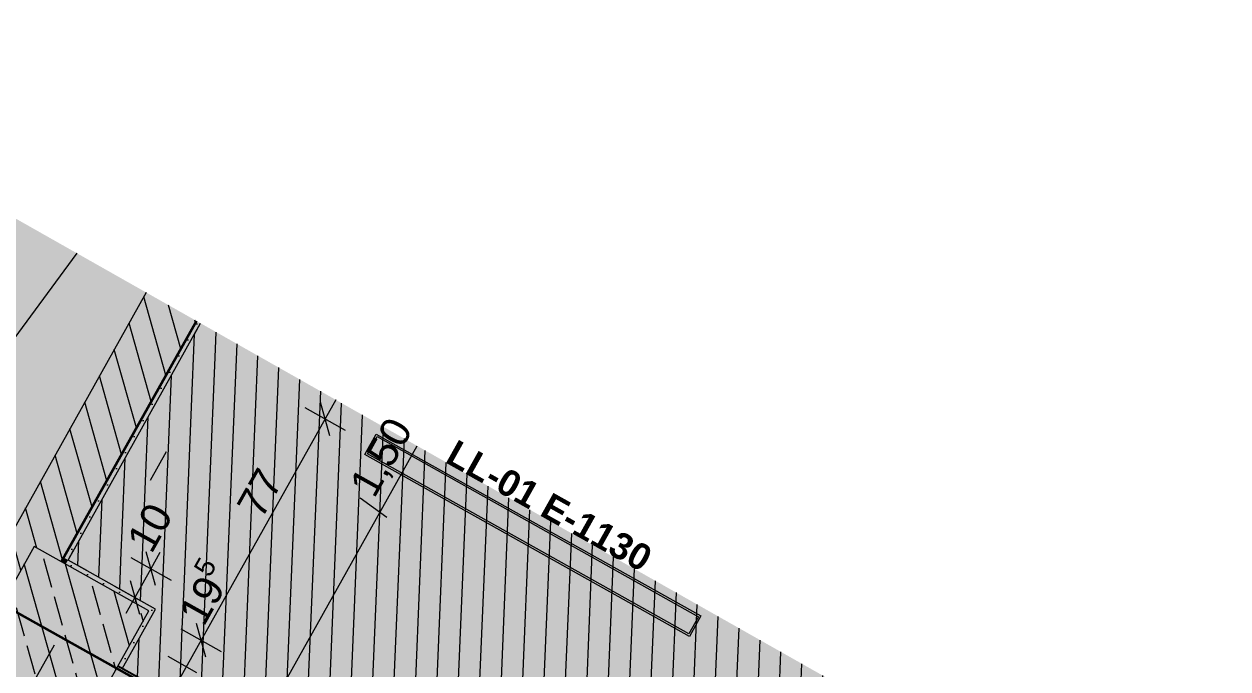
# Model space of a CAD drawing. Header units: metres. Extents: x -27.1 to 50.1, y 105.7 to 163.4.
# Drawn here: x 6.953 to 10.611, y 157.427 to 159.386 of the extents above; entities that cross this region are included whole.
import ezdxf

# ---------------------------------------------------------------- set-up
doc = ezdxf.new("R2010")
doc.units = ezdxf.units.M
doc.header["$MEASUREMENT"] = 0
doc.linetypes.add('Punktlinie_ eng', pattern=[0.00075, 0, -0.00075])
doc.linetypes.add('Strichpunktlinie', pattern=[0.006703, 0.003528, -0.001764, 0, -0.001411])
for name, color, linetype in [('00  Raster', 7, 'Continuous'), ('10  Stützen', 7, 'Continuous'), ('10  Stützen_Schnittschraffur', 7, 'Continuous'), ('10  Wand Massiv', 7, 'Continuous'), ('10  Wand Massiv_Schnittschraffur', 7, 'Continuous'), ('20  Decke Abhangdecke', 7, 'Continuous'), ('20  Decke Abhangdecke_Deckschraffur', 7, 'Continuous'), ('20  Deckenspiegel + Einbauten', 7, 'Continuous'), ('20  Wand Leichtbau', 7, 'Continuous'), ('20  Wand Leichtbau_Schnittschraffur', 7, 'Continuous'), ('40  Bemaßung 1_ 50 Deckenspiegel', 7, 'Continuous'), ('Neubau_10  Treppen + Rampen', 7, 'Continuous'), ('Neubau_20  Deckenspiegel + Einbauten', 7, 'Continuous')]:
    doc.layers.add(name, color=color, linetype=linetype)
doc.styles.add('ERSTELLTER_STIL_1', font='arial.ttf')
doc.styles.add('ERSTELLTER_STIL_2', font='arial.ttf')
pattern_1 = [(87.605446, (0, 0), (-0.02497817, 0.0010445172), [0, -0.025])]
pattern_2 = [(87.605446, (0, 0), (-0.06494324, 0.002715745), [])]

msp = doc.modelspace()

# ---------------------------------------------------------------- hatches: boundary and pattern name
at = {"layer": '10  Stützen_Schnittschraffur', "linetype": 'Continuous', "lineweight": 0, "true_color": 0xffffff}
for points in [[(7.1372, 157.2544), (7.3327, 157.6034), (6.9838, 157.7989), (6.7882, 157.4499)], [(7.074, 157.7655), (7.0666, 157.7524), (7.0797, 157.7451), (7.087, 157.7582)], [(7.2386, 157.4354), (7.2517, 157.4281), (7.3531, 157.6091), (7.087, 157.7582), (7.0797, 157.7451), (7.3327, 157.6034)]]:
    msp.add_hatch(color=7, dxfattribs=at).paths.add_polyline_path(points)
at = {"layer": '10  Stützen_Schnittschraffur', "linetype": 'Continuous', "lineweight": 13, "true_color": 0x000100}
h = msp.add_hatch(dxfattribs=at)
h.set_pattern_fill('Beton__Stahlbeton_0001', color=98, style=0, pattern_type=2)
h.set_pattern_definition([(285.738, (6.78823, 157.44992), (0.115501, 0.032549), []), (285.738, (6.73048, 157.43365), (0.115501, 0.032549), [0.09, -0.03])])
h.paths.add_polyline_path([(7.1372, 157.2544), (7.3327, 157.6034), (6.9838, 157.7989), (6.7882, 157.4499)])
h = msp.add_hatch(dxfattribs=at)
h.set_pattern_fill('Gips_0001', color=98, style=0, pattern_type=2)
h.set_pattern_definition(pattern_1)
h.paths.add_polyline_path([(7.074, 157.7655), (7.0666, 157.7524), (7.0797, 157.7451), (7.087, 157.7582)])
h = msp.add_hatch(dxfattribs=at)
h.set_pattern_fill('Gips_0001', color=98, style=0, pattern_type=2)
h.set_pattern_definition(pattern_1)
h.paths.add_polyline_path([(7.2386, 157.4354), (7.2517, 157.4281), (7.3531, 157.6091), (7.087, 157.7582), (7.0797, 157.7451), (7.3327, 157.6034)])
at = {"layer": '10  Wand Massiv_Schnittschraffur', "linetype": 'Continuous', "lineweight": 0, "true_color": 0xffffff}
for points in [[(6.8516, 157.7267), (6.9214, 157.6876), (6.9838, 157.7989), (7.0666, 157.7524), (7.4769, 158.4846), (7.3246, 158.5708)], [(7.4769, 158.4846), (7.074, 157.7655), (7.087, 157.7582), (7.4899, 158.4772)]]:
    msp.add_hatch(color=7, dxfattribs=at).paths.add_polyline_path(points)
at = {"layer": '10  Wand Massiv_Schnittschraffur', "linetype": 'Continuous', "lineweight": 13, "true_color": 0x000100}
h = msp.add_hatch(dxfattribs=at)
h.set_pattern_fill('MW_Kalksandstein_0001', color=98, style=0, pattern_type=2)
h.set_pattern_definition([(105.737952, (0, 0), (0.062563297, 0.017630474), [])])
h.paths.add_polyline_path([(6.8516, 157.7267), (6.9214, 157.6876), (6.9838, 157.7989), (7.0666, 157.7524), (7.4769, 158.4846), (7.3246, 158.5708)])
h = msp.add_hatch(dxfattribs=at)
h.set_pattern_fill('Gips_0001', color=98, style=0, pattern_type=2)
h.set_pattern_definition(pattern_1)
h.paths.add_polyline_path([(7.4769, 158.4846), (7.074, 157.7655), (7.087, 157.7582), (7.4899, 158.4772)])
at = {"layer": '20  Decke Abhangdecke_Deckschraffur', "linetype": 'Continuous', "lineweight": 18, "true_color": 0xffd5aa}
h = msp.add_hatch(dxfattribs=at)
h.set_pattern_fill('Mauerwerk_0001', color=41, style=0, pattern_type=2)
h.set_pattern_definition(pattern_2)
h.paths.add_polyline_path([(9.0706, 156.4089), (9.1963, 156.6332), (9.807, 156.291), (10.1788, 156.9547), (10.0918, 157.004), (9.7686, 156.4271), (9.1579, 156.7693), (9.0323, 156.545), (7.3878, 157.4664), (7.4892, 157.6475), (7.2232, 157.7966), (7.5769, 158.428), (7.4899, 158.4772), (7.087, 157.7582), (7.3531, 157.6091), (7.2517, 157.4281), (7.5003, 157.2888), (8.6606, 156.6387)])
h = msp.add_hatch(dxfattribs=at)
h.set_pattern_fill('Mauerwerk_0001', color=41, style=0, pattern_type=2)
h.set_pattern_definition(pattern_2)
h.paths.add_polyline_path([(7.3878, 157.4664), (7.5492, 157.376), (8.7095, 156.7259), (9.0323, 156.545), (9.1579, 156.7693), (9.7686, 156.4271), (10.0918, 157.004), (7.5769, 158.428), (7.2232, 157.7966), (7.4892, 157.6475)])
at = {"layer": '20  Wand Leichtbau_Schnittschraffur', "linetype": 'Continuous', "lineweight": 18}
msp.add_hatch(color=9, dxfattribs=at).paths.add_polyline_path([(7.1775, 157.3264), (7.4392, 157.1797), (7.5003, 157.2888), (7.2386, 157.4354)])
at = {"layer": 'Neubau_10  Treppen + Rampen', "linetype": 'Continuous', "lineweight": 0, "true_color": 0x8f8f8f}
msp.add_hatch(color=252, dxfattribs=at).paths.add_polyline_path([(17.1396, 149.5487), (18.6134, 152.179), (1.2236, 162.0253), (0.6998, 161.0905), (14.3275, 153.4549), (13.601, 152.1582)])

# ---------------------------------------------------------------- linework, layer by layer
at = {"layer": '00  Raster', "color": 7, "linetype": 'Strichpunktlinie', "lineweight": 13, "ltscale": 1000}
for p, q in [((13.2683, 154.0484), (-1.4759, 162.3096)), ((17.7894, 150.7085), (6.4769, 159.0508)), ((6.5252, 157.8912), (7.1143, 158.6899))]:
    msp.add_line(p, q, dxfattribs=at)
at = {"layer": '00  Raster', "color": 5, "linetype": 'Strichpunktlinie', "lineweight": 13, "ltscale": 1000}
msp.add_line((-17.9562, 112.8782), (7.5682, 158.4329), dxfattribs=at)
at = {"layer": '10  Stützen', "color": 7, "linetype": 'Continuous', "lineweight": 13, "ltscale": 1000, "flags": 128}
msp.add_lwpolyline([(7.1372, 157.2544), (7.3327, 157.6034), (6.9838, 157.7989), (6.7882, 157.4499)], close=True, dxfattribs=at)
msp.add_lwpolyline([(7.2517, 157.4281), (7.3531, 157.6091), (7.087, 157.7582)], dxfattribs=at)
at = {"layer": '10  Wand Massiv', "color": 7, "linetype": 'Continuous', "lineweight": 35, "ltscale": 1000}
msp.add_line((7.0666, 157.7524), (7.4769, 158.4846), dxfattribs=at)
at = {"layer": '10  Wand Massiv', "color": 7, "linetype": 'Continuous', "lineweight": 13, "ltscale": 1000, "flags": 128}
for points in [[(7.3246, 158.5708), (6.8516, 157.7267)], [(7.087, 157.7582), (7.4899, 158.4772)]]:
    msp.add_lwpolyline(points, dxfattribs=at)
at = {"layer": '20  Decke Abhangdecke', "color": 7, "linetype": 'Punktlinie_ eng', "lineweight": 13, "ltscale": 1000, "flags": 128}
for points in [[(10.1788, 156.9547), (9.807, 156.291), (9.1963, 156.6332), (9.0706, 156.4089), (8.6606, 156.6387), (7.5003, 157.2888), (7.2517, 157.4281), (7.3531, 157.6091), (7.087, 157.7582), (7.4899, 158.4772)], [(10.0918, 157.004), (9.7686, 156.4271), (9.1579, 156.7693), (9.0323, 156.545), (7.3878, 157.4664), (7.4892, 157.6475), (7.2232, 157.7966), (7.5769, 158.428)], [(10.0918, 157.004), (9.7686, 156.4271), (9.1579, 156.7693), (9.0323, 156.545), (8.7095, 156.7259), (7.5492, 157.376), (7.3878, 157.4664), (7.4892, 157.6475), (7.2232, 157.7966), (7.5769, 158.428)]]:
    msp.add_lwpolyline(points, dxfattribs=at)
at = {"layer": '20  Wand Leichtbau', "color": 7, "linetype": 'Continuous', "lineweight": 25, "ltscale": 1000, "flags": 128}
msp.add_lwpolyline([(7.5003, 157.2888), (7.2386, 157.4354)], dxfattribs=at)
at = {"layer": '40  Bemaßung 1_ 50 Deckenspiegel', "color": 7, "linetype": 'Continuous', "lineweight": 13, "ltscale": 1000}
for p, q in [((7.9003, 158.2449), (7.8679, 158.187)), ((7.8066, 158.2214), (7.9293, 158.1526)), ((7.8823, 158.1359), (7.8535, 158.238)), ((7.8679, 158.187), (7.4912, 157.5146)), ((7.7392, 157.3756), (8.1477, 158.1048)), ((7.3532, 157.6807), (7.3244, 157.7828)), ((7.3663, 157.7808), (7.3388, 157.7318)), ((7.2775, 157.7661), (7.4002, 157.6974)), ((7.3388, 157.7318), (7.2899, 157.6445)), ((7.2756, 157.6956), (7.3043, 157.5935)), ((7.2286, 157.6789), (7.3513, 157.6101)), ((7.2899, 157.6445), (7.2624, 157.5954)), ((7.4298, 157.5489), (7.5525, 157.4802)), ((7.5055, 157.4635), (7.4768, 157.5656)), ((7.4912, 157.5146), (7.3971, 157.3466))]:
    msp.add_line(p, q, dxfattribs=at)
at = {"layer": 'Neubau_10  Treppen + Rampen', "color": 8, "linetype": 'Continuous', "lineweight": 35, "ltscale": 1000, "flags": 128}
msp.add_lwpolyline([(1.2236, 162.0253), (0.6998, 161.0905), (14.3275, 153.4549), (13.601, 152.1582), (17.1396, 149.5487)], dxfattribs=at)
at = {"layer": 'Neubau_20  Deckenspiegel + Einbauten', "color": 7, "linetype": 'Continuous', "lineweight": 13, "ltscale": 1000, "flags": 128}
for points in [[(8.0234, 158.1405), (9.0092, 157.5882), (8.9745, 157.5263), (7.9887, 158.0786)], [(8.0258, 158.1329), (9.0019, 157.586), (8.9725, 157.5337), (7.9965, 158.0806)]]:
    msp.add_lwpolyline(points, close=True, dxfattribs=at)

# ---------------------------------------------------------------- texts
at = {"layer": '20  Deckenspiegel + Einbauten', "color": 7, "linetype": 'Continuous', "lineweight": 13, "insert": (8.5688, 157.9581), "char_height": 0.08, "attachment_point": 2, "rotation": 330.738, "style": 'ERSTELLTER_STIL_2'}
msp.add_mtext('\\A1;{\\pqc;\\fArial|b1|i0|c0|p38;LL-01 \\fArial|b1|i0|c0|p38;E\\fArial|b1|i0|c0|p38;-1130}', dxfattribs=at)
at = {"layer": '40  Bemaßung 1_ 50 Deckenspiegel', "color": 7, "linetype": 'Continuous', "lineweight": 13, "char_height": 0.09, "attachment_point": 7, "rotation": 60.738, "style": 'ERSTELLTER_STIL_1'}
for s, insert, width in [('\\A1;{\\pql;\\fArial|b0|i0|c0|p38;1,50}', (8.0315, 157.9343), 0.239452), ('\\A1;{\\pql;\\fArial|b0|i0|c0|p38;77}', (7.6748, 157.8792), 0.136595), ('\\A1;{\\pql;\\fArial|b0|i0|c0|p38;10}', (7.3414, 157.7733), 0.136595)]:
    msp.add_mtext(s, dxfattribs=dict(at, insert=insert, width=width))
at = {"layer": '40  Bemaßung 1_ 50 Deckenspiegel', "color": 7, "linetype": 'Continuous', "lineweight": 13, "insert": (7.522, 157.5403), "char_height": 0.09, "attachment_point": 7, "rotation": 60.738, "style": 'ERSTELLTER_STIL_1'}
msp.add_mtext('\\A1;{\\pql;\\fArial|b0|i0|c0|p38;19\\fArial|b0|i0|c0|p38;\\A1{\\H.66x;\\S5^  ;}}', dxfattribs=at)

doc.saveas('drawing.dxf')
